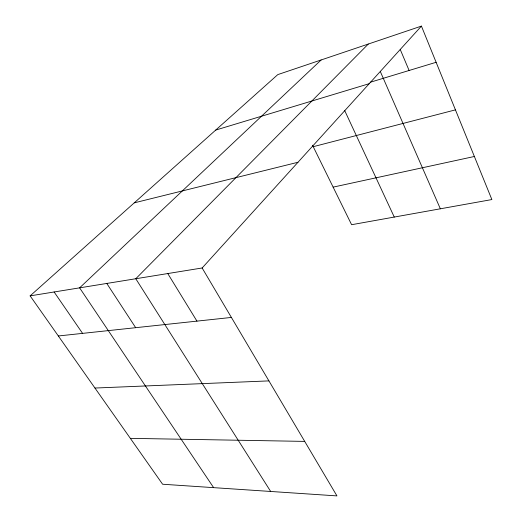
<?xml version="1.0" encoding="UTF-8"?>
<svg xmlns="http://www.w3.org/2000/svg" width="522" height="522" viewBox="0 0 522 522"><rect width="100%" height="100%" fill="white"/><g stroke="black" fill="none" stroke-linecap="round" stroke-linejoin="round"><path stroke-width="0.78" d="M202.144 267.982L336.944 495.9L162.61 484.233L30.132 295.87L202.144 267.982L421.424 26.1L491.868 199.561L351.613 224.714L312.528 145.24M368.304 44.037L135.779 278.741L270.677 491.463M321.147 59.965L79.618 287.844L213.635 487.646M30.132 295.87L277.795 74.607L421.424 26.1M370.137 82.293L436.118 62.294M215.716 130.069L369.211 83.69M313.239 146.689L455.438 109.868M134.239 202.856L297.971 162.27M333.127 187.13L474.374 156.483M58.34 335.972L231.396 317.435M94.958 388.042L268.921 380.89M130.337 438.349L304.704 441.397M54.118 291.981L82.58 333.375M106.782 283.439L135.674 327.685M167.764 273.554L196.951 321.128M344.742 110.664L394.267 217.067M380.355 71.605L440.353 208.8M400.25 49.512L409.104 70.483"/></g></svg>
